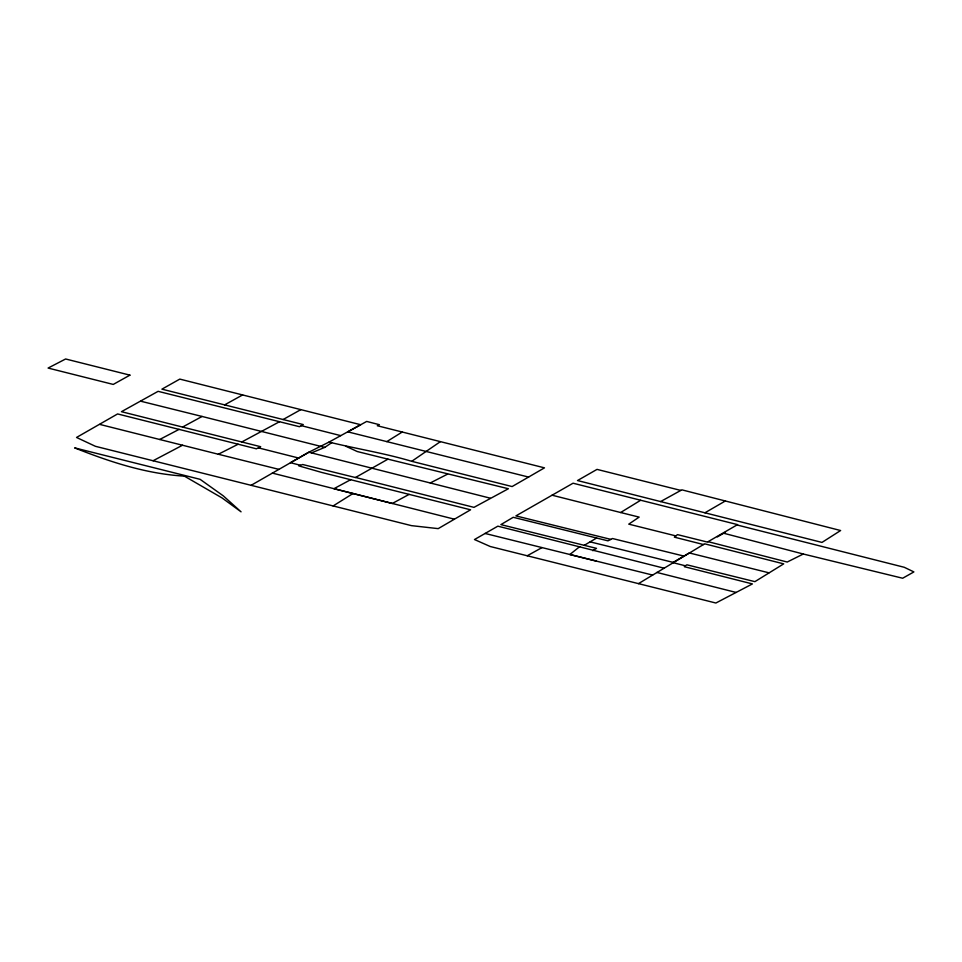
<?xml version="1.0" encoding="UTF-8"?>
<svg xmlns="http://www.w3.org/2000/svg" width="962" height="962" viewBox="0 0 962 962"><rect width="100%" height="100%" fill="white"/><g stroke="black" fill="none" stroke-linecap="round" stroke-linejoin="round"><path stroke-width="1.44" d="M685.293 565.788L684.307 566.678L752.416 583.922L715.872 603.018L490.247 546.512L474.494 539.538L497.847 526.166L664.117 568.217L704.665 543.819L783.693 563.864L754.893 581.649L686.904 564.814L685.293 565.788L672.787 562.602L689.309 552.946L768.963 572.823M703.571 544.552L674.386 537.157L677.476 534.619L707.395 542.075L737.565 524.627L573.051 483.213L515.897 515.897L610.918 539.393L612.445 538.516L683.97 556.096M579.858 546.512L569.865 554.509L652.645 575.084L664.117 568.217M329.004 442.087L360.678 424.723L179.798 379.1L161.917 389.165L303.246 424.579L299.471 426.707L158.117 391.33L121.452 411.688L260.666 446.717L256.385 448.809L117.592 413.937L76.527 437.457L95.418 446.308L251.106 485.317L308.85 452.224L329.004 442.087C356.505 448.821 384.511 453.162 411.724 461.315L440.404 441.63M311.508 452.898L324.771 447.378L331.698 442.7M592.772 550.697L596.488 548.364L500.889 524.615L513.227 517.291L607.96 540.836L610.918 539.393M333.105 505.964L353.006 493.506M386.796 441.618L402.236 432.022M552.056 495.202L620.634 512.518L640.572 500.312M638.479 583.633L652.645 575.084M584.247 545.322L596.644 538.011M355.543 477.453L473.977 507.359L508.369 488.744L387.963 459.151L355.411 477.537L302.717 464.514L298.809 465.873L321.621 472.414L470.574 509.8L438.203 528.631L411.435 525.637L251.106 485.317M528.571 477.068L544.468 467.845L377.308 425.745L379.365 424.699L366.69 421.428L347.799 431.854L528.571 477.068L512.109 486.556L411.724 461.315M704.93 512.794L725.36 500.962M717.339 536.916L725.468 532.239M283.105 419.528L300.853 409.62M660.617 501.563L681.866 489.838L840.608 530.531L821.981 542.424L577.513 480.543L597.029 469.384L680.687 490.392M224.615 404.882L242.628 394.937M527.236 555.759L542.015 547.594M182.552 427.068L202.08 416.462L324.771 447.378M241.739 442.015L279.533 421.705M409.103 494.408L392.304 503.463L333.946 488.684L350.661 479.701M153.126 460.726L182.515 445.238M99.832 424.422L218.314 454.244L238.143 444.216M430.267 482.972L447.595 474.11M159.692 439.49L179.124 429.353M737.036 524.975L904.268 567.291L913.9 571.921L902.657 578.234L803.282 554.016L787.217 562.036L707.996 541.642M590.163 541.871L673.208 562.397M620.634 512.518L639.141 517.111L628.763 524.146L675.901 535.918M387.963 459.151L357.239 451.527L346.092 446.356M140.849 401.238L202.08 416.462M485.064 533.453L596.103 561.014M218.314 454.244L278.92 469.372M301.31 425.661L340.68 435.618M490.247 498.172L308.85 452.224L290.476 462.686L300.348 465.259M258.441 447.871L298.593 458.02M272.318 473.088L454.317 519.167M656.854 572.426L736.146 592.448M723.677 533.237L803.282 554.016M129.918 375.144L113.251 384.427L48.1 368.061L65.62 358.982L129.918 375.144M184.391 476.13C146.164 473.869 109.884 461.88 74.651 447.883L200.108 479.329L223.292 495.863L241.065 511.832L222.03 497.919L184.391 476.13"/></g></svg>
